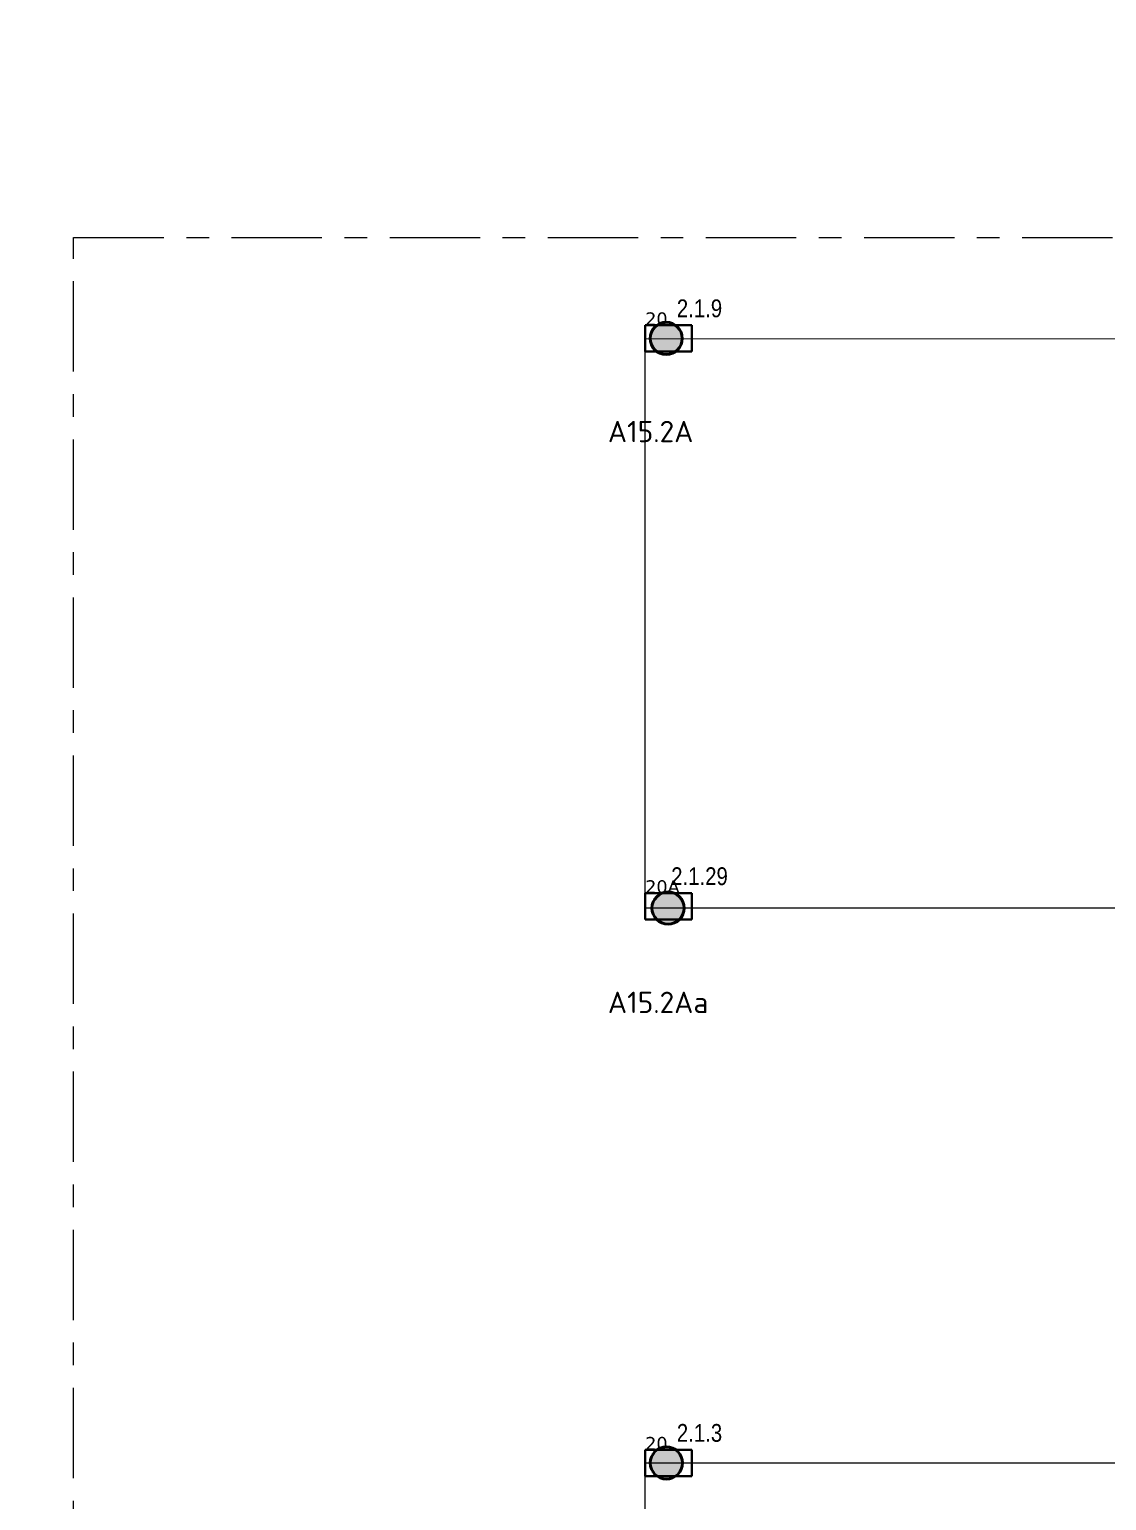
# Model space of a CAD drawing. Header units: millimetres. Extents: x -243740 to 150609, y -473655 to -165121.
# Drawn here: x -95928 to -80786, y -333020 to -312337 of the extents above; entities that cross this region are included whole.
import ezdxf
from ezdxf.enums import TextEntityAlignment as Align

# ---------------------------------------------------------------- set-up
doc = ezdxf.new("R2010")
doc.units = ezdxf.units.MM
doc.linetypes.add('Линия сетки', pattern=[22.225, 12.7, -3.175, 3.175, -3.175])
doc.layers.add('_Гр.ЩД-1А.5.9.I1.5', color=6, linetype='Continuous')
for name, color, linetype, lineweight in [('_освещение_dali', 3, 'Continuous', 50), ('DALLI', 6, 'TRAY', 30), ('Аварийное_овещение', 1, 'Continuous', 30)]:
    doc.layers.add(name, color=color, linetype=linetype, lineweight=lineweight)
doc.layers.add('сВЕтильники', color=7, linetype='Continuous', lineweight=40, true_color=0x600080)
doc.styles.add('ELine', font='txt.shx')
doc.styles.add('ISOCPEUR_1', font='isocpeur.ttf', dxfattribs={"height": 200})
doc.styles.get("Standard").update_dxf_attribs({"font": 'ARIALN.TTF'})
doc.styles.add('TableTextStyle', font='')
doc.styles.get('TableTextStyle').set_extended_font_data('VERDANA.TTF')
doc.linetypes.add('TRAY', pattern='A,12.119257,["_",ELine,S=4.5,R=90,X=0,Y=-1.555839],0.750382,["_",ELine,S=4.5,R=0,X=0,Y=-0.805849],1.314849,["_",ELine,S=4.5,R=0,X=0,Y=-0.805849],2.250029,["_",ELine,S=4.5,R=90,X=0,Y=-1.555839],13.565483', length=30)
doc.linetypes.add('Truba', pattern='A,3e-05,[4,MSH_7,S=1,R=0,X=0,Y=0],-3.022072', length=3.022102)

# ---------------------------------------------------------------- blocks, each defined once
blk = doc.blocks.new('dgdg')
at = {"layer": 'Аварийное_овещение', "lineweight": 40}
for points in [[(147369, 72586, 0), (147369, 72958, 0)], [(147369, 72958, 0), (147369, 72586, 0)], [(147369, 72958, 0), (148026, 72958, 0)], [(148026, 72958, 0), (147369, 72958, 0)], [(148026, 72958, 0), (147369, 72958, 0)], [(147369, 72958, 0), (147369, 72586, 0)], [(147369, 72586, 0), (147369, 72958, 0)], [(147369, 72958, 0), (148026, 72958, 0)], [(148026, 72958, 0), (148026, 72586, 0)], [(148026, 72586, 0), (148026, 72958, 0)], [(148026, 72586, 0), (148026, 72958, 0)], [(148026, 72958, 0), (148026, 72586, 0)], [(148026, 72586, 0), (147369, 72586, 0)], [(147369, 72586, 0), (148026, 72586, 0)], [(147369, 72586, 0), (148026, 72586, 0)], [(148026, 72586, 0), (147369, 72586, 0)]]:
    blk.add_polyline3d(points, dxfattribs=at)
at = {"layer": 'сВЕтильники', "lineweight": 40}
for points in [[(147369, 80571, 0), (147369, 80943, 0)], [(147369, 80943, 0), (147369, 80571, 0)], [(147369, 80943, 0), (148026, 80943, 0)], [(148026, 80943, 0), (147369, 80943, 0)], [(148026, 80943, 0), (147369, 80943, 0)], [(147369, 80943, 0), (147369, 80571, 0)], [(147369, 80571, 0), (147369, 80943, 0)], [(147369, 80943, 0), (148026, 80943, 0)], [(148026, 80943, 0), (148026, 80571, 0)], [(148026, 80571, 0), (148026, 80943, 0)], [(148026, 80571, 0), (148026, 80943, 0)], [(148026, 80943, 0), (148026, 80571, 0)], [(148026, 80571, 0), (147369, 80571, 0)], [(147369, 80571, 0), (148026, 80571, 0)], [(147369, 80571, 0), (148026, 80571, 0)], [(148026, 80571, 0), (147369, 80571, 0)], [(147369, 64759, 0), (147369, 65131, 0)], [(147369, 65131, 0), (147369, 64759, 0)], [(147369, 65131, 0), (148026, 65131, 0)], [(148026, 65131, 0), (147369, 65131, 0)], [(148026, 65131, 0), (147369, 65131, 0)], [(147369, 65131, 0), (147369, 64759, 0)], [(147369, 64759, 0), (147369, 65131, 0)], [(147369, 65131, 0), (148026, 65131, 0)], [(148026, 65131, 0), (148026, 64759, 0)], [(148026, 64759, 0), (148026, 65131, 0)], [(148026, 64759, 0), (148026, 65131, 0)], [(148026, 65131, 0), (148026, 64759, 0)], [(148026, 64759, 0), (147369, 64759, 0)], [(147369, 64759, 0), (148026, 64759, 0)], [(147369, 64759, 0), (148026, 64759, 0)], [(148026, 64759, 0), (147369, 64759, 0)]]:
    blk.add_polyline3d(points, dxfattribs=at)
at = {"layer": 'Аварийное_овещение', "style": 'ISOCPEUR_1'}
blk.add_text('А15.2Аа', height=300, dxfattribs=at).set_placement((146844, 71271))
at = {"layer": 'сВЕтильники', "style": 'ISOCPEUR_1'}
blk.add_text('А15.2А', height=300, dxfattribs=at).set_placement((146844, 79297))
blk = doc.blocks.new('A$Cab2378fa')
at = {"lineweight": 25, "true_color": 0xfff5f5}
h = blk.add_hatch(color=7, dxfattribs=at)
h.dxf.hatch_style = 1
h.paths.add_polyline_path([(0, 0), (-142, -170, 0.174923), (3, -222, 0.197808), (162, -157)])
h.paths.add_polyline_path([(-163, 158), (0, 0), (148, 178, 0.175398), (3, 230, 0.209014)])
at = {"lineweight": 25}
h = blk.add_hatch(color=0, dxfattribs=at)
h.paths.add_polyline_path([(162, -157, 0.442338), (148, 178), (0, 0)])
h.paths.add_polyline_path([(-142, -170), (0, 0), (-163, 158, 0.430096)])
blk.add_circle((3, 4), 226)

msp = doc.modelspace()

# ---------------------------------------------------------------- linework, layer by layer
at = {"layer": '_Гр.ЩД-1А.5.9.I1.5', "ltscale": 100}
msp.add_lwpolyline([(-149952, -393665), (-149952, -351110), (-89512, -351110), (-89512, -348832), (-46111, -348823), (-46111, -340983), (-87271, -340939), (-87271, -332492), (-46111, -332492), (-46111, -324690), (-87271, -324690), (-87271, -316681), (-46111, -316703)], dxfattribs=at)
at = {"layer": 'DALLI', "color": 0, "linetype": 'Линия сетки', "lineweight": -3, "ltscale": 100}
msp.add_lwpolyline([(-95308, -315260), (-45326, -315260), (-45326, -350485), (-95308, -350485)], close=True, dxfattribs=at)

# ---------------------------------------------------------------- block references
at = {"layer": '_освещение_dali', "color": 5, "ltscale": 100}
for p in [(-86979, -316685), (-86977, -332496)]:
    msp.add_blockref('A$Cab2378fa', p, dxfattribs=at)
at = {"layer": '_освещение_dali', "color": 1, "ltscale": 100}
msp.add_blockref('A$Cab2378fa', (-86953, -324694), dxfattribs=at)
at = {"layer": 'Defpoints', "linetype": 'Truba'}
msp.add_blockref('dgdg', (-234640, -397437), dxfattribs=at)

# ---------------------------------------------------------------- texts
at = {"layer": '_Гр.ЩД-1А.5.9.I1.5', "ltscale": 100}
for s, p in [('2.1.9', (-86508, -316458)), ('2.1.29', (-86508, -324442)), ('2.1.3', (-86508, -332269))]:
    msp.add_text(s, height=250, dxfattribs=at).set_placement(p, align=Align.BOTTOM_CENTER)
at = {"layer": '_освещение_dali', "color": 31, "true_color": 0xfeb79c, "style": 'TableTextStyle'}
for s, p in [('20', (-87271, -316495)), ('20А', (-87271, -324479)), ('20', (-87271, -332306))]:
    msp.add_text(s, height=180, dxfattribs=at).set_placement(p)

doc.saveas('drawing.dxf')
